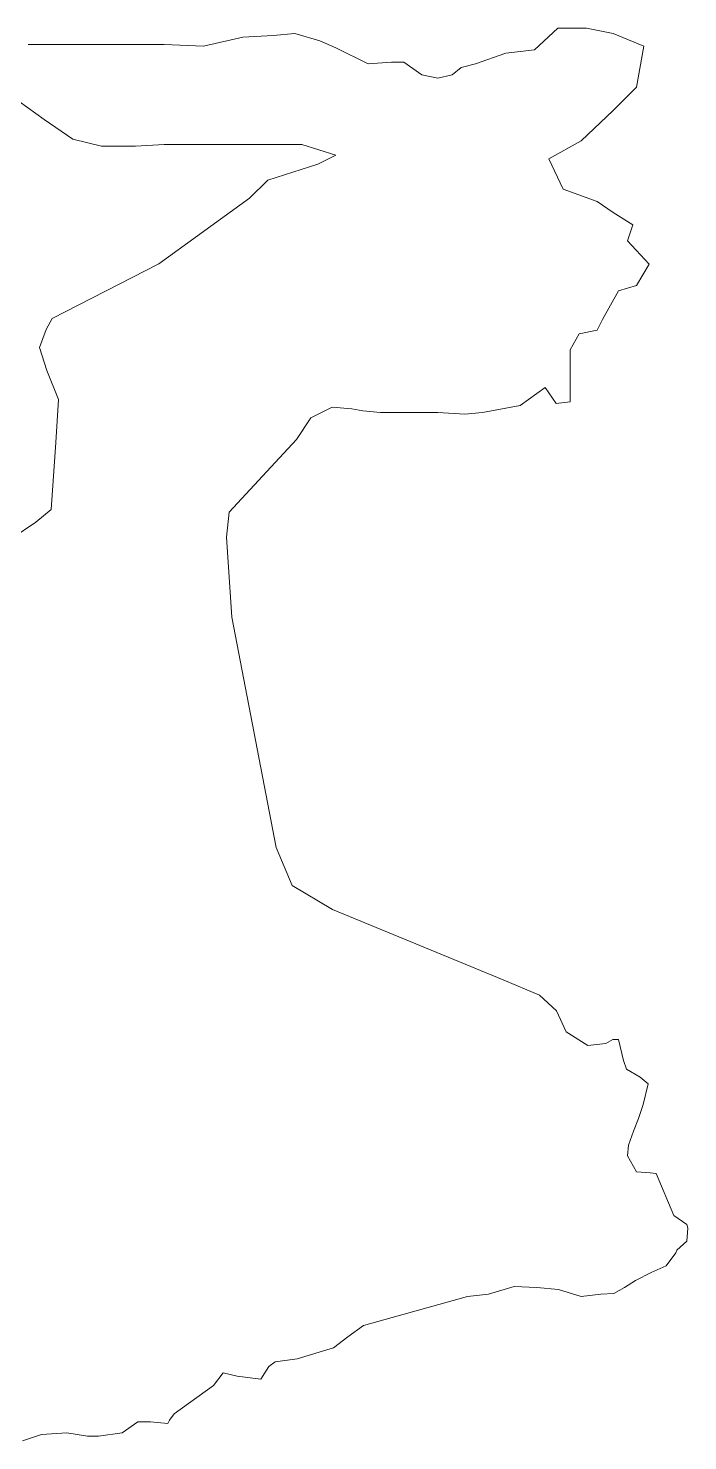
# Model space of a CAD drawing. Header units: millimetres. Extents: x 617751 to 636088, y 68402 to 77988.
# Drawn here: x 632450 to 633232, y 73229 to 74903 of the extents above; entities that cross this region are included whole.
import ezdxf

# ---------------------------------------------------------------- set-up
doc = ezdxf.new("R2010")
doc.units = ezdxf.units.MM
doc.header["$LTSCALE"] = 3
doc.header["$MEASUREMENT"] = 0
doc.layers.add('BAIRRO', color=30, linetype='Continuous')

msp = doc.modelspace()

# ---------------------------------------------------------------- linework, layer by layer
at = {"layer": 'BAIRRO', "lineweight": 20}
for points in [[(632443.2, 73228.7), (632465.7, 73236.2), (632495.6, 73238.1), (632520, 73234.3), (632533.1, 73234.3), (632561.1, 73238.1), (632579.8, 73251.1), (632594.8, 73251.1), (632615.4, 73249.3), (632617.3, 73253), (632622.9, 73260.5), (632669.7, 73294.1), (632680.9, 73309.1), (632697.7, 73305.4), (632725.8, 73301.6), (632735.1, 73316.6), (632742.6, 73322.2), (632768.8, 73325.9), (632811.9, 73339), (632828.7, 73352.1), (632847.4, 73365.2), (632970.7, 73399.9), (632995.3, 73402.3), (633025.7, 73411.6), (633052.6, 73410.4), (633078.3, 73408.1), (633105.2, 73399.9), (633128.6, 73402.3), (633143.8, 73403.4), (633156.7, 73410.4), (633169.5, 73418.6), (633188.2, 73428), (633205.8, 73436.2), (633217.5, 73451.3), (633218.6, 73454.8), (633230.3, 73465.4), (633231.5, 73480.6), (633230.3, 73485.2), (633215.1, 73495.7), (633194, 73545.4), (633187, 73546.5), (633170.6, 73547.7), (633160.1, 73566.4), (633161.3, 73579.3), (633167.1, 73595.6), (633173, 73610.8), (633178.8, 73627.2), (633184.7, 73651.7), (633175.3, 73659.9), (633158.9, 73669.2), (633155.4, 73679.7), (633149.6, 73704.3), (633142.6, 73704.3), (633134.4, 73699.6), (633113.3, 73697.3), (633087.6, 73713.6), (633075.9, 73738.2), (633056, 73756.9), (633012.6, 73775.2), (632810.4, 73858.4), (632762.8, 73886.9), (632743.7, 73932.1), (632691.1, 74204.9), (632686.6, 74276.2), (632685.1, 74300), (632688.1, 74329.7), (632742.4, 74388.4), (632767.9, 74415.9), (632784.8, 74441.4), (632810.3, 74454.1), (632833.6, 74452), (632846.3, 74449.8), (632867.5, 74447.7), (632901.5, 74447.7), (632922.7, 74447.7), (632935.4, 74447.7), (632967.2, 74445.6), (632988.4, 74447.7), (633033, 74456.2), (633062.7, 74477.4), (633075.4, 74458.3), (633092.3, 74460.4), (633092.3, 74500.7), (633092.3, 74521.9), (633102.9, 74541), (633124.2, 74545.2), (633130.5, 74557.9), (633149.6, 74591.8), (633170.8, 74598.2), (633185.7, 74623.6), (633160.2, 74651.1), (633166.6, 74670.2), (633143.2, 74685), (633124.2, 74697.7), (633083.9, 74712.6), (633066.9, 74748.6), (633105.1, 74769.8), (633143.2, 74805.8), (633170.8, 74833.4), (633179.3, 74882.1), (633143.2, 74896.9), (633111.4, 74903.3), (633077.5, 74903.3), (633049.9, 74877.8), (633016, 74873.6), (632979.9, 74860.9), (632963, 74856.7), (632952.4, 74848.2), (632935.4, 74843.9), (632916.3, 74848.2), (632895.1, 74863), (632880.3, 74863), (632852.7, 74860.9), (632814.5, 74880), (632795.4, 74888.4), (632765.8, 74896.9), (632740.3, 74894.8), (632704.3, 74892.7), (632657.6, 74882.1), (632610.9, 74884.2), (632543.1, 74884.2), (632494.3, 74884.2), (632449.8, 74884.2)], [(632439.2, 74816.4), (632468.9, 74795.2), (632502.8, 74771.9), (632536.7, 74763.4), (632577, 74763.4), (632610.9, 74765.6), (632632.1, 74765.6), (632661.8, 74765.6), (632697.9, 74765.6), (632738.2, 74765.6), (632774.2, 74765.6), (632814.5, 74752.8), (632793.3, 74742.2), (632733.9, 74723.2), (632712.3, 74701.8), (632604.8, 74624.1), (632478.4, 74559.2), (632471.3, 74546.2), (632463.2, 74524.7), (632472.2, 74497.6), (632485.7, 74463.1), (632482.7, 74412.1), (632477, 74332.7), (632459.1, 74317.7), (632431, 74298.9)]]:
    msp.add_lwpolyline(points, dxfattribs=at)

doc.saveas('drawing.dxf')
